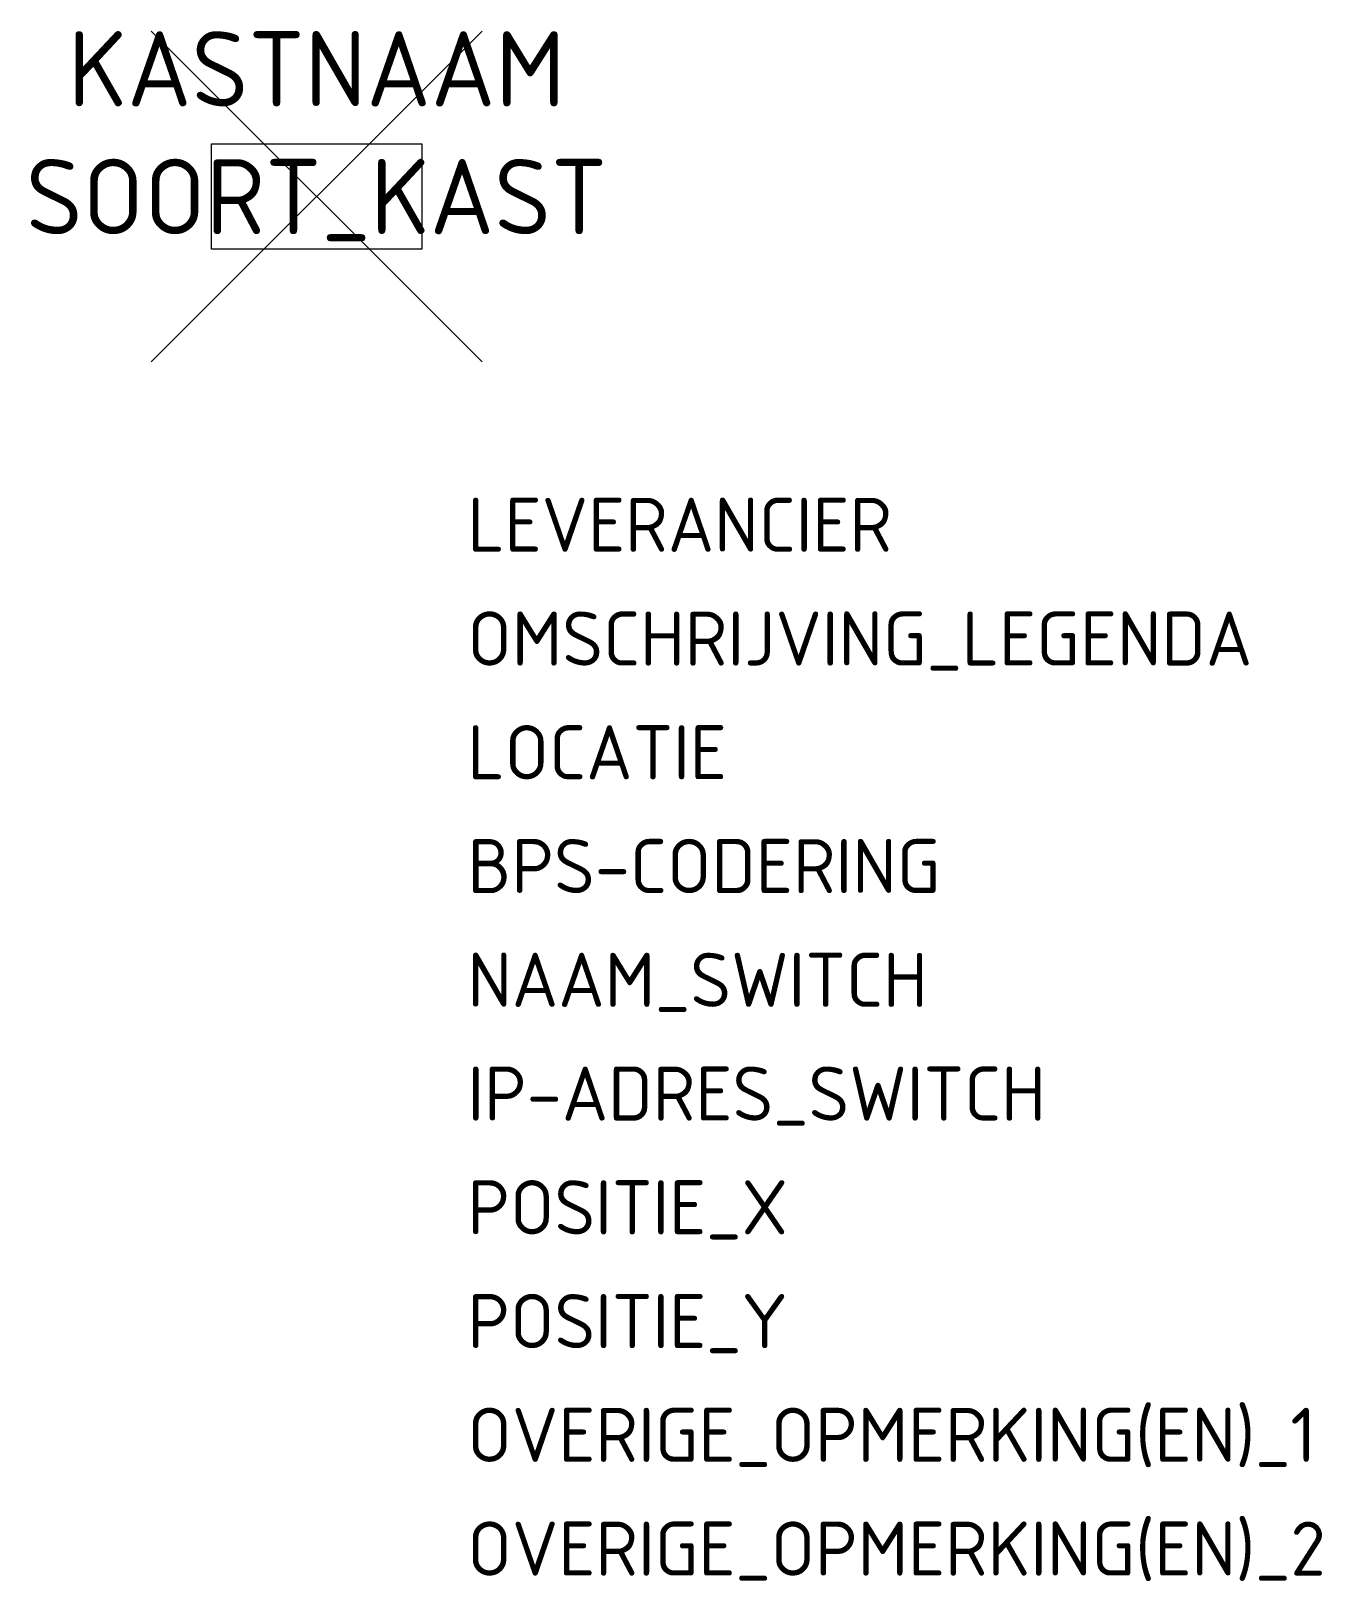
# Model space of a CAD drawing. Extents: x -9.5 to 33.4, y -44.3 to 7.3.
import ezdxf
from ezdxf.enums import TextEntityAlignment as Align

# ---------------------------------------------------------------- set-up
doc = ezdxf.new("R2010")
doc.units = 0
doc.styles.add('NLCS-ISO', font='NLCS-ISO.ttf')

msp = doc.modelspace()

# ---------------------------------------------------------------- linework, layer by layer
for points in [[(5.5, 7.25), (-5.5, -3.75)], [(-5.5, 7.25), (5.5, -3.75)]]:
    msp.add_lwpolyline(points)
at = {"flags": 128}
msp.add_lwpolyline([(-3.5, 3.5), (3.5, 3.5), (3.5, 0), (-3.5, 0), (-3.5, 3.5)], dxfattribs=at)

# ---------------------------------------------------------------- texts
at = {"style": 'NLCS-ISO'}
for tag, text, p in [('KASTNAAM', '', (0, 6)), ('SOORT_KAST', 'DVK', (0, 1.75))]:
    msp.add_attdef(tag, text=text, height=2.5, dxfattribs=at).set_placement(p, align=Align.MIDDLE_CENTER)
at = {"style": 'NLCS-ISO', "flags": 1}
for tag, p, s in [('LEVERANCIER', (5.015, -10.068), ''), ('OMSCHRIJVING_LEGENDA', (5.015, -13.853), 'Doorverbindingskast'), ('LOCATIE', (5.015, -17.637), ''), ('BPS-CODERING', (5.015, -21.422), ''), ('NAAM_SWITCH', (5.015, -25.206), ''), ('IP-ADRES_SWITCH', (5.015, -28.991), ''), ('POSITIE_X', (5.015, -32.775), ''), ('POSITIE_Y', (5.015, -36.56), ''), ('OVERIGE_OPMERKING(EN)_1', (5.015, -40.344), ''), ('OVERIGE_OPMERKING(EN)_2', (5.015, -44.129), '')]:
    msp.add_attdef(tag, p, s, height=1.8, dxfattribs=at)

doc.saveas('drawing.dxf')
